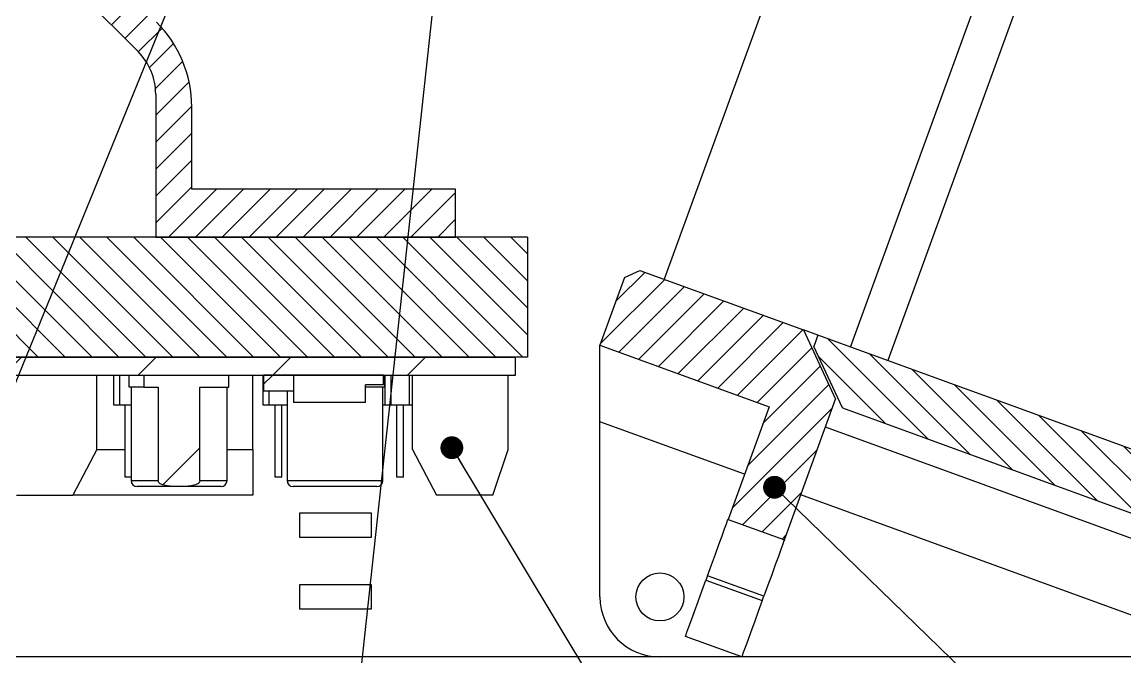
# Model space of a CAD drawing. Header units: millimetres. Extents: x 2 to 418, y 2 to 295.
# Drawn here: x 194.16 to 230.94, y 49.44 to 70.61 of the extents above; entities that cross this region are included whole.
import ezdxf

# ---------------------------------------------------------------- set-up
doc = ezdxf.new("R2010")
doc.units = ezdxf.units.MM
doc.dimstyles.new('SLDDIMSTYLE0', dxfattribs={"dimtxt": 0.18, "dimasz": 0.762, "dimexe": 0, "dimexo": 0.0625, "dimgap": 0, "dimtad": 0, "dimtih": 1, "dimtoh": 1, "dimdec": 0, "dimrnd": 1e-09, "dimzin": 0, "dimdsep": 46, "dimtxsty": 'Standard', "dimblk1": 'DOT', "dimblk2": 'DOT', "dimsah": 1, "dimcen": 0.09, "dimadec": 0, "dimazin": 0, "dimtfac": 0.762, "dimtdec": 0, "dimtofl": 0, "dimtmove": 0, "dimatfit": 3, "dimldrblk": 'DOT', "dimfxl": 1, "dimfrac": 2, "dimtolj": 1, "dimtzin": 0, "dimarcsym": 0})

# ---------------------------------------------------------------- blocks, each defined once
blk = doc.blocks.new('_Dot')
at = {"color": 0, "linetype": 'ByBlock', "lineweight": -2}
blk.add_line((-0.5, 0), (-1, 0), dxfattribs=at)
at = {"color": 0, "linetype": 'ByBlock', "const_width": 0.5}
blk.add_lwpolyline([(-0.25, 0, 1), (0.25, 0, 1)], format="xyb", close=True, dxfattribs=at)

msp = doc.modelspace()

# ---------------------------------------------------------------- hatches: boundary and pattern name
at = {"linetype": 'Continuous', "lineweight": 18}
h = msp.add_hatch(dxfattribs=at)
h.set_pattern_fill('ANSI31', scale=0.2, style=0)
edge = h.paths.add_edge_path(flags=0)
edge.add_arc((194.161, 69.442), 4, 45, 90)
edge.add_line((194.161, 73.442), (175.818, 73.442))
edge.add_line((175.818, 73.442), (175.818, 72.242))
edge.add_line((175.818, 72.242), (194.59, 72.242))
edge.add_arc((194.59, 70.242), 2, 45, 90, ccw=False)
edge.add_line((196.004, 71.657), (198.032, 69.628))
edge.add_arc((196.618, 68.214), 2, 0, 45, ccw=False)
edge.add_line((198.618, 68.214), (198.618, 63.442))
edge.add_line((198.618, 63.442), (208.618, 63.442))
edge.add_line((208.618, 63.442), (208.618, 65.042))
edge.add_line((208.618, 65.042), (199.818, 65.042))
edge.add_line((199.818, 65.042), (199.818, 67.786))
edge.add_arc((195.818, 67.786), 4, 0, 45)
edge.add_line((198.646, 70.614), (196.99, 72.271))
h = msp.add_hatch(dxfattribs=at)
h.set_pattern_fill('ANSI31', scale=0.2, angle=90, style=0)
h.paths.add_polyline_path([(244.15, 49.512), (251.538, 69.809), (249.846, 70.425), (243.143, 52.007), (220.703, 60.174), (220.566, 59.798), (221.523, 57.748)], flags=0)
h = msp.add_hatch(dxfattribs=at)
h.set_pattern_fill('ANSI31', scale=0.2, angle=90, style=0)
h.paths.add_polyline_path([(188.758, 59.442), (211.018, 59.442), (211.018, 63.442), (188.758, 63.442), (188.558, 63.242), (188.558, 59.642)], flags=0)
h = msp.add_hatch(dxfattribs=at)
h.set_pattern_fill('ANSI31', scale=0.2, style=0)
h.paths.add_polyline_path([(214.768, 62.334), (214.256, 62.095), (213.435, 59.84), (219.073, 57.788), (217.705, 54.029), (219.584, 53.345), (221.295, 58.043), (220.219, 60.351)], flags=0)
h = msp.add_hatch(dxfattribs=at)
h.set_pattern_fill('ANSI31', style=0)
h.paths.add_polyline_path([(210.618, 59.442), (193.218, 59.442), (193.218, 58.842), (210.618, 58.842)], flags=0)
h = msp.add_hatch(dxfattribs=at)
h.set_pattern_fill('ANSI31', style=0)
edge = h.paths.add_edge_path(flags=0)
edge.add_line((201.058, 58.842), (198.218, 58.842))
edge.add_line((198.218, 58.842), (198.218, 58.442))
edge.add_line((198.218, 58.442), (198.701, 58.442))
edge.add_line((198.701, 58.442), (198.701, 55.322))
edge.add_spline(control_points=[(198.701, 55.322), (198.701, 55.316), (198.701, 55.31), (198.703, 55.303), (198.705, 55.292), (198.71, 55.282), (198.716, 55.272), (198.723, 55.26), (198.732, 55.25), (198.742, 55.24), (198.76, 55.224), (198.782, 55.21), (198.804, 55.2), (198.864, 55.17), (198.932, 55.156), (198.998, 55.146), (199.13, 55.127), (199.265, 55.127), (199.398, 55.127), (199.532, 55.127), (199.667, 55.127), (199.8, 55.147), (199.865, 55.156), (199.932, 55.17), (199.991, 55.199), (200.014, 55.21), (200.036, 55.224), (200.055, 55.241), (200.066, 55.252), (200.076, 55.263), (200.083, 55.277), (200.088, 55.285), (200.092, 55.295), (200.094, 55.304), (200.095, 55.31), (200.095, 55.316), (200.095, 55.322)], knot_values=[0.005761, 0.005761, 0.005761, 0.005761, 0.005808, 0.005808, 0.005808, 0.005891, 0.005891, 0.005891, 0.005993, 0.005993, 0.005993, 0.006175, 0.006175, 0.006175, 0.006678, 0.006678, 0.006678, 0.007673, 0.007673, 0.007673, 0.008679, 0.008679, 0.008679, 0.009177, 0.009177, 0.009177, 0.009367, 0.009367, 0.009367, 0.009479, 0.009479, 0.009479, 0.009552, 0.009552, 0.009552, 0.009597, 0.009597, 0.009597, 0.009597], weights=[1, 1, 1, 1, 1, 1, 1, 1, 1, 1, 1, 1, 1, 1, 1, 1, 1, 1, 1, 1, 1, 1, 1, 1, 1, 1, 1, 1, 1, 1, 1, 1, 1, 1, 1, 1, 1], degree=3, periodic=0)
edge.add_line((200.095, 55.322), (200.095, 58.442))
edge.add_line((200.095, 58.442), (201.058, 58.442))
edge.add_line((201.058, 58.442), (201.058, 58.842))
h = msp.add_hatch(dxfattribs=at)
h.set_pattern_fill('ANSI31', style=0)
h.paths.add_polyline_path([(203.218, 58.842), (202.218, 58.842), (202.218, 58.322), (203.218, 58.322)], flags=0)
h = msp.add_hatch(dxfattribs=at)
h.set_pattern_fill('ANSI31', style=0)
h.paths.add_polyline_path([(205.618, 58.522), (206.218, 58.522), (206.218, 58.842), (203.218, 58.842), (203.218, 57.922), (205.618, 57.922)], flags=0)

# ---------------------------------------------------------------- linework, layer by layer
at = {"color": 7, "linetype": 'Continuous', "lineweight": 25}
for p, q in [((221.463, 78.201), (215.58, 62.039)), ((221.794, 59.777), (227.759, 76.165)), ((228.994, 75.716), (223.03, 59.327)), ((196.004, 71.657), (198.032, 69.628)), ((198.618, 68.214), (198.618, 63.442)), ((199.818, 65.042), (199.818, 67.786)), ((208.618, 65.042), (199.818, 65.042)), ((208.618, 63.442), (208.618, 65.042)), ((211.018, 63.442), (188.758, 63.442)), ((198.618, 63.442), (208.618, 63.442)), ((211.018, 63.442), (211.018, 59.442)), ((214.256, 62.095), (214.768, 62.334)), ((214.768, 62.334), (220.219, 60.351)), ((214.256, 62.095), (213.435, 59.84)), ((220.219, 60.351), (221.295, 58.043)), ((220.703, 60.174), (220.219, 60.351)), ((220.703, 60.174), (220.566, 59.798)), ((243.143, 52.007), (220.703, 60.174)), ((213.435, 59.84), (219.073, 57.788)), ((213.435, 57.286), (213.435, 59.84)), ((221.523, 57.748), (220.566, 59.798)), ((211.018, 59.442), (188.758, 59.442)), ((193.218, 59.442), (210.618, 59.442)), ((210.618, 58.842), (210.618, 59.442)), ((193.218, 58.842), (210.618, 58.842)), ((196.658, 56.362), (196.658, 58.842)), ((197.218, 57.842), (197.218, 58.842)), ((197.418, 57.842), (197.418, 58.842)), ((197.738, 58.442), (197.738, 58.842)), ((198.218, 58.842), (198.218, 58.442)), ((198.218, 58.842), (201.058, 58.842)), ((201.058, 58.442), (201.058, 58.842)), ((201.858, 56.362), (201.858, 58.842)), ((202.202, 57.842), (202.202, 58.842)), ((202.218, 58.842), (202.218, 58.322)), ((203.218, 58.842), (202.218, 58.842)), ((203.218, 58.842), (203.218, 57.922)), ((206.218, 58.842), (203.218, 58.842)), ((203.218, 58.842), (203.218, 58.322)), ((205.618, 57.922), (205.618, 58.522)), ((206.218, 58.522), (205.618, 58.522)), ((206.218, 58.522), (206.218, 58.842)), ((206.258, 58.442), (206.258, 58.842)), ((206.266, 57.842), (206.266, 58.842)), ((206.466, 57.842), (206.466, 58.842)), ((207.082, 57.842), (207.082, 58.842)), ((207.178, 56.362), (207.178, 58.842)), ((210.378, 56.362), (210.378, 58.842)), ((198.218, 58.442), (197.738, 58.442)), ((197.798, 58.442), (197.798, 55.322)), ((198.218, 58.442), (198.701, 58.442)), ((198.701, 58.442), (198.701, 55.322)), ((200.095, 58.442), (201.058, 58.442)), ((200.095, 55.322), (200.095, 58.442)), ((200.998, 55.322), (200.998, 58.442)), ((202.218, 58.322), (203.218, 58.322)), ((202.402, 57.842), (202.402, 58.322)), ((202.998, 58.322), (202.998, 55.322)), ((206.258, 58.442), (205.618, 58.442)), ((206.198, 55.322), (206.198, 58.442)), ((197.418, 57.842), (197.218, 57.842)), ((197.798, 57.842), (197.418, 57.842)), ((197.6, 55.442), (197.6, 57.842)), ((202.402, 57.842), (202.202, 57.842)), ((202.998, 57.842), (202.402, 57.842)), ((202.6, 55.442), (202.6, 57.842)), ((202.82, 55.442), (202.82, 57.842)), ((205.618, 57.922), (203.218, 57.922)), ((206.266, 57.842), (206.198, 57.842)), ((206.466, 57.842), (206.266, 57.842)), ((207.082, 57.842), (206.466, 57.842)), ((206.664, 55.442), (206.664, 57.842)), ((206.884, 55.442), (206.884, 57.842)), ((207.178, 57.842), (207.082, 57.842)), ((219.073, 57.788), (217.705, 54.029)), ((219.584, 53.345), (221.295, 58.043)), ((221.523, 57.748), (244.15, 49.512)), ((218.252, 55.533), (213.435, 57.286)), ((213.435, 51.442), (213.435, 57.286)), ((232.264, 52.987), (220.952, 57.104)), ((196.658, 56.362), (195.858, 54.842)), ((196.658, 56.362), (197.6, 56.362)), ((200.998, 56.362), (201.858, 56.362)), ((201.858, 56.362), (201.858, 54.842)), ((207.178, 56.362), (207.978, 54.842)), ((209.858, 54.842), (210.378, 56.362)), ((197.798, 55.442), (197.6, 55.442)), ((202.82, 55.442), (202.6, 55.442)), ((206.884, 55.442), (206.664, 55.442)), ((193.978, 54.842), (195.858, 54.842)), ((201.858, 54.842), (195.858, 54.842)), ((199.398, 55.122), (197.998, 55.122)), ((200.798, 55.122), (199.398, 55.122)), ((204.598, 55.122), (203.198, 55.122)), ((205.998, 55.122), (204.598, 55.122)), ((209.858, 54.842), (207.978, 54.842)), ((234.984, 49.442), (220.132, 54.848)), ((203.418, 54.242), (203.418, 53.442)), ((205.818, 54.242), (203.418, 54.242)), ((205.818, 53.442), (205.818, 54.242)), ((217.705, 54.029), (219.584, 53.345)), ((203.418, 53.442), (205.818, 53.442)), ((217.021, 52.15), (216.969, 52.006)), ((216.969, 52.006), (218.848, 51.322)), ((218.9, 51.466), (217.021, 52.15)), ((203.418, 51.842), (203.418, 51.042)), ((205.818, 51.842), (203.418, 51.842)), ((205.818, 51.042), (205.818, 51.842)), ((218.848, 51.322), (218.9, 51.466)), ((203.418, 51.042), (205.818, 51.042)), ((218.164, 49.442), (216.285, 50.127)), ((215.435, 49.442), (179.419, 49.442)), ((218.164, 49.442), (215.435, 49.442)), ((234.984, 49.442), (218.164, 49.442))]:
    msp.add_line(p, q, dxfattribs=at)
at = {"color": 8, "linetype": 'Continuous', "lineweight": 25}
for p, q in [((197.798, 55.322), (198.701, 55.322)), ((200.095, 55.322), (200.998, 55.322)), ((202.998, 55.322), (204.598, 55.322)), ((204.598, 55.322), (206.198, 55.322))]:
    msp.add_line(p, q, dxfattribs=at)
at = {"color": 7, "linetype": 'Continuous', "lineweight": 25, "flags": 128}
for points in [[(217.021, 52.15), (217.154, 52.516), (217.283, 52.869), (217.401, 53.194), (217.505, 53.479), (217.59, 53.712), (217.653, 53.886), (217.692, 53.993), (217.705, 54.029)], [(219.584, 53.345), (219.571, 53.309), (219.532, 53.202), (219.469, 53.028), (219.384, 52.795), (219.28, 52.51), (219.162, 52.185), (219.034, 51.832), (218.9, 51.466)], [(216.285, 50.127), (216.298, 50.163), (216.337, 50.27), (216.4, 50.443), (216.485, 50.677), (216.589, 50.962), (216.707, 51.287), (216.835, 51.639), (216.969, 52.006)], [(218.848, 51.322), (218.715, 50.955), (218.586, 50.603), (218.468, 50.278), (218.364, 49.993), (218.279, 49.759), (218.216, 49.586), (218.177, 49.479), (218.164, 49.442)]]:
    msp.add_lwpolyline(points, dxfattribs=at)
at = {"color": 7, "linetype": 'Continuous', "lineweight": 25}
msp.add_circle((215.435, 51.442), 0.8, dxfattribs=at)
for centre, radius, start, end in [((195.818, 67.786), 4, 0, 45), ((196.618, 68.214), 2, 0, 45), ((197.998, 55.322), 0.2, 180, 270), ((200.798, 55.322), 0.2, 270, 0), ((203.198, 55.322), 0.2, 180, 270), ((205.998, 55.322), 0.2, 270, 0), ((215.435, 51.442), 2, 180, 270)]:
    msp.add_arc(centre, radius, start, end, dxfattribs=at)
msp.add_open_spline([(200.095, 55.322), (200.095, 55.316), (200.094, 55.3), (200.082, 55.271), (200.05, 55.232), (199.957, 55.175), (199.733, 55.128), (199.399, 55.126), (199.064, 55.128), (198.84, 55.175), (198.748, 55.231), (198.715, 55.269), (198.702, 55.298), (198.701, 55.316), (198.701, 55.322)], degree=3, knots=[0, 0, 0, 0, 0.0118167, 0.0310022, 0.0603651, 0.1099681, 0.2387719, 0.4999984, 0.759958, 0.8908137, 0.9386588, 0.9656037, 0.9874699, 1, 1, 1, 1], dxfattribs=at)

# ---------------------------------------------------------------- leaders
at = {"color": 7, "linetype": 'Continuous', "lineweight": 0}
for points in [[(208.297, 75.106), (203.91, 34.763)], [(199.973, 73.384), (184.083, 34.427)], [(208.495, 56.42), (221.911, 34.088)], [(219.256, 55.101), (241.741, 33.294)]]:
    msp.add_leader(points, dimstyle='SLDDIMSTYLE0', dxfattribs=at)

doc.saveas('drawing.dxf')
